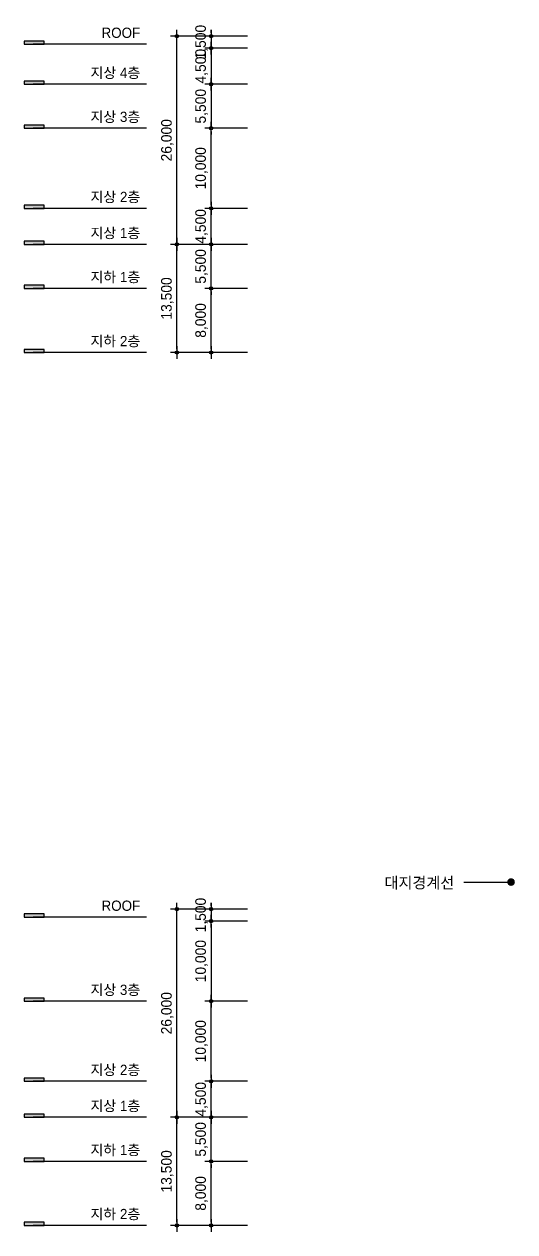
# Model space of a CAD drawing. Header units: millimetres. Extents: x -3116312 to -2472758, y -5198005 to -4982383.
# Drawn here: x -3116312 to -3055053, y -5176054 to -5025255 of the extents above; entities that cross this region are included whole.
import ezdxf
from ezdxf.enums import TextEntityAlignment as Align

# ---------------------------------------------------------------- set-up
doc = ezdxf.new("R2010")
doc.units = ezdxf.units.MM
for name, color, linetype in [('$ZCDB_AUDIT_GENERATED_600D14', 7, 'Continuous'), ('$ZCDB_AUDIT_GENERATED_600D15', 7, 'Continuous'), ('㈜SE&C DIM', 7, 'Continuous'), ('㈜SE&C TEXT 1', 3, 'Continuous'), ('㈜SE&C 심볼', 7, 'Continuous')]:
    doc.layers.add(name, color=color, linetype=linetype)
doc.styles.add('돋움', font='')
doc.styles.get('돋움').set_extended_font_data('돋움')
doc.dimstyles.new('DIM_400(외부치수)', dxfattribs={"dimscale": 1200, "dimtxt": 3.3, "dimasz": 1, "dimexe": 2, "dimexo": 2, "dimgap": 1, "dimtad": 1, "dimdec": 0, "dimdsep": 46, "dimlunit": 6, "dimtxsty": '돋움', "dimblk1": 'DIMDOT', "dimblk2": 'DIMDOT', "dimsah": 1, "dimcen": 2.5, "dimdle": 1.5, "dimclrd": 8, "dimclre": 8, "dimclrt": 3, "dimadec": 0, "dimazin": 0, "dimtfac": 1, "dimtdec": 0, "dimtix": 1, "dimtmove": 2, "dimatfit": 3, "dimldrblk": 'DIMDOT', "dimfxl": 1, "dimtvp": 1, "dimtolj": 1, "dimtzin": 0, "dimarcsym": 0})

# ---------------------------------------------------------------- blocks, each defined once
blk = doc.blocks.new('DIMDOT')
at = {"color": 0}
blk.add_line((-2, 0), (2, 0), dxfattribs=at)
for radius in [0.5, 0.25]:
    blk.add_circle((0, 0), radius, dxfattribs=at)
blk = doc.blocks.new('*D8')
at = {"layer": 'Defpoints', "color": 0}
for p in [(-3097242, -5135754), (-3087642, -5135754), (-3087642, -5161754)]:
    blk.add_point(p, dxfattribs=at)
at = {"layer": '㈜SE&C DIM', "color": 8, "lineweight": -2, "ltscale": 10}
for p, q in [((-3088442, -5135754), (-3098042, -5135754)), ((-3097242, -5161354), (-3097242, -5136154)), ((-3088442, -5161754), (-3098042, -5161754))]:
    blk.add_line(p, q, dxfattribs=at)
at = {"layer": '㈜SE&C DIM', "color": 8, "lineweight": -2, "xscale": 400, "yscale": 400, "zscale": 400}
for p, rotation in [((-3097242, -5135754), 90), ((-3097242, -5161754), 270)]:
    blk.add_blockref('DIMDOT', p, dxfattribs=dict(at, rotation=rotation))
at = {"layer": '㈜SE&C DIM', "color": 3, "insert": (-3098430, -5148754), "char_height": 1320, "attachment_point": 5, "rotation": 90, "style": '돋움'}
blk.add_mtext('\\A1;26,000', dxfattribs=at)
blk = doc.blocks.new('*D9')
at = {"layer": 'Defpoints', "color": 0}
for p in [(-3092975, -5157254), (-3087642, -5157254), (-3087642, -5161754)]:
    blk.add_point(p, dxfattribs=at)
at = {"layer": '㈜SE&C DIM', "color": 8, "lineweight": -2, "ltscale": 10}
for p, q in [((-3088442, -5157254), (-3093775, -5157254)), ((-3092975, -5156854), (-3092975, -5156454)), ((-3092975, -5161754), (-3092975, -5157254)), ((-3088442, -5161754), (-3093775, -5161754)), ((-3092975, -5162154), (-3092975, -5162554))]:
    blk.add_line(p, q, dxfattribs=at)
at = {"layer": '㈜SE&C DIM', "color": 8, "lineweight": -2, "xscale": 400, "yscale": 400, "zscale": 400}
for p, rotation in [((-3092975, -5157254), 270), ((-3092975, -5161754), 90)]:
    blk.add_blockref('DIMDOT', p, dxfattribs=dict(at, rotation=rotation))
at = {"layer": '㈜SE&C DIM', "color": 3, "insert": (-3094163, -5159504), "char_height": 1320, "attachment_point": 5, "rotation": 90, "style": '돋움'}
blk.add_mtext('\\A1;4,500', dxfattribs=at)
blk = doc.blocks.new('*D10')
at = {"layer": 'Defpoints', "color": 0}
for p in [(-3087642, -5137254), (-3092975, -5147254), (-3087642, -5147254)]:
    blk.add_point(p, dxfattribs=at)
at = {"layer": '㈜SE&C DIM', "color": 8, "lineweight": -2, "ltscale": 10}
for p, q in [((-3088442, -5137254), (-3093775, -5137254)), ((-3092975, -5137654), (-3092975, -5146854)), ((-3088442, -5147254), (-3093775, -5147254))]:
    blk.add_line(p, q, dxfattribs=at)
at = {"layer": '㈜SE&C DIM', "color": 8, "lineweight": -2, "xscale": 400, "yscale": 400, "zscale": 400}
for p, rotation in [((-3092975, -5137254), 90), ((-3092975, -5147254), 270)]:
    blk.add_blockref('DIMDOT', p, dxfattribs=dict(at, rotation=rotation))
at = {"layer": '㈜SE&C DIM', "color": 3, "insert": (-3094163, -5142254), "char_height": 1320, "attachment_point": 5, "rotation": 90, "style": '돋움'}
blk.add_mtext('\\A1;10,000', dxfattribs=at)
blk = doc.blocks.new('*D11')
at = {"layer": 'Defpoints', "color": 0}
for p in [(-3087642, -5135754), (-3092975, -5137254), (-3087642, -5137254)]:
    blk.add_point(p, dxfattribs=at)
at = {"layer": '㈜SE&C DIM', "color": 8, "lineweight": -2, "ltscale": 10}
for p, q in [((-3088442, -5135754), (-3093775, -5135754)), ((-3092975, -5135354), (-3092975, -5134954)), ((-3092975, -5135754), (-3092975, -5137254)), ((-3088442, -5137254), (-3093775, -5137254)), ((-3092975, -5137654), (-3092975, -5138054))]:
    blk.add_line(p, q, dxfattribs=at)
at = {"layer": '㈜SE&C DIM', "color": 8, "lineweight": -2, "xscale": 400, "yscale": 400, "zscale": 400}
for p, rotation in [((-3092975, -5135754), 270), ((-3092975, -5137254), 90)]:
    blk.add_blockref('DIMDOT', p, dxfattribs=dict(at, rotation=rotation))
at = {"layer": '㈜SE&C DIM', "color": 3, "insert": (-3094163, -5136504), "char_height": 1320, "attachment_point": 5, "rotation": 90, "style": '돋움'}
blk.add_mtext('\\A1;1,500', dxfattribs=at)
blk = doc.blocks.new('*D12')
at = {"layer": 'Defpoints', "color": 0}
for p in [(-3092975, -5161754), (-3087642, -5161754), (-3087642, -5167254)]:
    blk.add_point(p, dxfattribs=at)
at = {"layer": '㈜SE&C DIM', "color": 8, "lineweight": -2, "ltscale": 10}
for p, q in [((-3088442, -5161754), (-3093775, -5161754)), ((-3092975, -5161354), (-3092975, -5160954)), ((-3092975, -5167254), (-3092975, -5161754)), ((-3088442, -5167254), (-3093775, -5167254)), ((-3092975, -5167654), (-3092975, -5168054))]:
    blk.add_line(p, q, dxfattribs=at)
at = {"layer": '㈜SE&C DIM', "color": 8, "lineweight": -2, "xscale": 400, "yscale": 400, "zscale": 400}
for p, rotation in [((-3092975, -5161754), 270), ((-3092975, -5167254), 90)]:
    blk.add_blockref('DIMDOT', p, dxfattribs=dict(at, rotation=rotation))
at = {"layer": '㈜SE&C DIM', "color": 3, "insert": (-3094163, -5164504), "char_height": 1320, "attachment_point": 5, "rotation": 90, "style": '돋움'}
blk.add_mtext('\\A1;5,500', dxfattribs=at)
blk = doc.blocks.new('*D13')
at = {"layer": 'Defpoints', "color": 0}
for p in [(-3097242, -5161754), (-3087642, -5161754), (-3087642, -5175254)]:
    blk.add_point(p, dxfattribs=at)
at = {"layer": '㈜SE&C DIM', "color": 8, "lineweight": -2, "ltscale": 10}
for p, q in [((-3088442, -5161754), (-3098042, -5161754)), ((-3097242, -5174854), (-3097242, -5162154)), ((-3088442, -5175254), (-3098042, -5175254))]:
    blk.add_line(p, q, dxfattribs=at)
at = {"layer": '㈜SE&C DIM', "color": 8, "lineweight": -2, "xscale": 400, "yscale": 400, "zscale": 400}
for p, rotation in [((-3097242, -5161754), 90), ((-3097242, -5175254), 270)]:
    blk.add_blockref('DIMDOT', p, dxfattribs=dict(at, rotation=rotation))
at = {"layer": '㈜SE&C DIM', "color": 3, "insert": (-3098430, -5168504), "char_height": 1320, "attachment_point": 5, "rotation": 90, "style": '돋움'}
blk.add_mtext('\\A1;13,500', dxfattribs=at)
blk = doc.blocks.new('*D14')
at = {"layer": 'Defpoints', "color": 0}
for p in [(-3092975, -5147254), (-3087642, -5147254), (-3087642, -5157254)]:
    blk.add_point(p, dxfattribs=at)
at = {"layer": '㈜SE&C DIM', "color": 8, "lineweight": -2, "ltscale": 10}
for p, q in [((-3088442, -5147254), (-3093775, -5147254)), ((-3092975, -5156854), (-3092975, -5147654)), ((-3088442, -5157254), (-3093775, -5157254))]:
    blk.add_line(p, q, dxfattribs=at)
at = {"layer": '㈜SE&C DIM', "color": 8, "lineweight": -2, "xscale": 400, "yscale": 400, "zscale": 400}
for p, rotation in [((-3092975, -5147254), 90), ((-3092975, -5157254), 270)]:
    blk.add_blockref('DIMDOT', p, dxfattribs=dict(at, rotation=rotation))
at = {"layer": '㈜SE&C DIM', "color": 3, "insert": (-3094163, -5152254), "char_height": 1320, "attachment_point": 5, "rotation": 90, "style": '돋움'}
blk.add_mtext('\\A1;10,000', dxfattribs=at)
blk = doc.blocks.new('*D15')
at = {"layer": 'Defpoints', "color": 0}
for p in [(-3092975, -5167254), (-3087642, -5167254), (-3087642, -5175254)]:
    blk.add_point(p, dxfattribs=at)
at = {"layer": '㈜SE&C DIM', "color": 8, "lineweight": -2, "ltscale": 10}
for p, q in [((-3088442, -5167254), (-3093775, -5167254)), ((-3092975, -5174854), (-3092975, -5167654)), ((-3088442, -5175254), (-3093775, -5175254))]:
    blk.add_line(p, q, dxfattribs=at)
at = {"layer": '㈜SE&C DIM', "color": 8, "lineweight": -2, "xscale": 400, "yscale": 400, "zscale": 400}
for p, rotation in [((-3092975, -5167254), 90), ((-3092975, -5175254), 270)]:
    blk.add_blockref('DIMDOT', p, dxfattribs=dict(at, rotation=rotation))
at = {"layer": '㈜SE&C DIM', "color": 3, "insert": (-3094163, -5171254), "char_height": 1320, "attachment_point": 5, "rotation": 90, "style": '돋움'}
blk.add_mtext('\\A1;8,000', dxfattribs=at)
blk = doc.blocks.new('*D56')
at = {"layer": 'Defpoints', "color": 0}
for p in [(-3097242, -5026754), (-3087642, -5026754), (-3087642, -5052754)]:
    blk.add_point(p, dxfattribs=at)
at = {"layer": '㈜SE&C DIM', "color": 8, "lineweight": -2, "ltscale": 10}
for p, q in [((-3088442, -5026754), (-3098042, -5026754)), ((-3097242, -5052354), (-3097242, -5027154)), ((-3088442, -5052754), (-3098042, -5052754))]:
    blk.add_line(p, q, dxfattribs=at)
at = {"layer": '㈜SE&C DIM', "color": 8, "lineweight": -2, "xscale": 400, "yscale": 400, "zscale": 400}
for p, rotation in [((-3097242, -5026754), 90), ((-3097242, -5052754), 270)]:
    blk.add_blockref('DIMDOT', p, dxfattribs=dict(at, rotation=rotation))
at = {"layer": '㈜SE&C DIM', "color": 3, "insert": (-3098430, -5039754), "char_height": 1320, "attachment_point": 5, "rotation": 90, "style": '돋움'}
blk.add_mtext('\\A1;26,000', dxfattribs=at)
blk = doc.blocks.new('*D57')
at = {"layer": 'Defpoints', "color": 0}
for p in [(-3092975, -5048254), (-3087642, -5048254), (-3087642, -5052754)]:
    blk.add_point(p, dxfattribs=at)
at = {"layer": '㈜SE&C DIM', "color": 8, "lineweight": -2, "ltscale": 10}
for p, q in [((-3088442, -5048254), (-3093775, -5048254)), ((-3092975, -5047854), (-3092975, -5047454)), ((-3092975, -5052754), (-3092975, -5048254)), ((-3088442, -5052754), (-3093775, -5052754)), ((-3092975, -5053154), (-3092975, -5053554))]:
    blk.add_line(p, q, dxfattribs=at)
at = {"layer": '㈜SE&C DIM', "color": 8, "lineweight": -2, "xscale": 400, "yscale": 400, "zscale": 400}
for p, rotation in [((-3092975, -5048254), 270), ((-3092975, -5052754), 90)]:
    blk.add_blockref('DIMDOT', p, dxfattribs=dict(at, rotation=rotation))
at = {"layer": '㈜SE&C DIM', "color": 3, "insert": (-3094163, -5050504), "char_height": 1320, "attachment_point": 5, "rotation": 90, "style": '돋움'}
blk.add_mtext('\\A1;4,500', dxfattribs=at)
blk = doc.blocks.new('*D58')
at = {"layer": 'Defpoints', "color": 0}
for p in [(-3087642, -5032754), (-3092975, -5038254), (-3087642, -5038254)]:
    blk.add_point(p, dxfattribs=at)
at = {"layer": '㈜SE&C DIM', "color": 8, "lineweight": -2, "ltscale": 10}
for p, q in [((-3092975, -5032354), (-3092975, -5031954)), ((-3088442, -5032754), (-3093775, -5032754)), ((-3092975, -5032754), (-3092975, -5038254)), ((-3088442, -5038254), (-3093775, -5038254)), ((-3092975, -5038654), (-3092975, -5039054))]:
    blk.add_line(p, q, dxfattribs=at)
at = {"layer": '㈜SE&C DIM', "color": 8, "lineweight": -2, "xscale": 400, "yscale": 400, "zscale": 400}
for p, rotation in [((-3092975, -5032754), 270), ((-3092975, -5038254), 90)]:
    blk.add_blockref('DIMDOT', p, dxfattribs=dict(at, rotation=rotation))
at = {"layer": '㈜SE&C DIM', "color": 3, "insert": (-3094163, -5035504), "char_height": 1320, "attachment_point": 5, "rotation": 90, "style": '돋움'}
blk.add_mtext('\\A1;5,500', dxfattribs=at)
blk = doc.blocks.new('*D59')
at = {"layer": 'Defpoints', "color": 0}
for p in [(-3087642, -5026754), (-3092975, -5028254), (-3087642, -5028254)]:
    blk.add_point(p, dxfattribs=at)
at = {"layer": '㈜SE&C DIM', "color": 8, "lineweight": -2, "ltscale": 10}
for p, q in [((-3092975, -5026354), (-3092975, -5025954)), ((-3088442, -5026754), (-3093775, -5026754)), ((-3092975, -5026754), (-3092975, -5028254)), ((-3088442, -5028254), (-3093775, -5028254)), ((-3092975, -5028654), (-3092975, -5029054))]:
    blk.add_line(p, q, dxfattribs=at)
at = {"layer": '㈜SE&C DIM', "color": 8, "lineweight": -2, "xscale": 400, "yscale": 400, "zscale": 400}
for p, rotation in [((-3092975, -5026754), 270), ((-3092975, -5028254), 90)]:
    blk.add_blockref('DIMDOT', p, dxfattribs=dict(at, rotation=rotation))
at = {"layer": '㈜SE&C DIM', "color": 3, "insert": (-3094163, -5027504), "char_height": 1320, "attachment_point": 5, "rotation": 90, "style": '돋움'}
blk.add_mtext('\\A1;1,500', dxfattribs=at)
blk = doc.blocks.new('*D60')
at = {"layer": 'Defpoints', "color": 0}
for p in [(-3092975, -5052754), (-3087642, -5052754), (-3087642, -5058254)]:
    blk.add_point(p, dxfattribs=at)
at = {"layer": '㈜SE&C DIM', "color": 8, "lineweight": -2, "ltscale": 10}
for p, q in [((-3088442, -5052754), (-3093775, -5052754)), ((-3092975, -5052354), (-3092975, -5051954)), ((-3092975, -5058254), (-3092975, -5052754)), ((-3088442, -5058254), (-3093775, -5058254)), ((-3092975, -5058654), (-3092975, -5059054))]:
    blk.add_line(p, q, dxfattribs=at)
at = {"layer": '㈜SE&C DIM', "color": 8, "lineweight": -2, "xscale": 400, "yscale": 400, "zscale": 400}
for p, rotation in [((-3092975, -5052754), 270), ((-3092975, -5058254), 90)]:
    blk.add_blockref('DIMDOT', p, dxfattribs=dict(at, rotation=rotation))
at = {"layer": '㈜SE&C DIM', "color": 3, "insert": (-3094163, -5055504), "char_height": 1320, "attachment_point": 5, "rotation": 90, "style": '돋움'}
blk.add_mtext('\\A1;5,500', dxfattribs=at)
blk = doc.blocks.new('*D61')
at = {"layer": 'Defpoints', "color": 0}
for p in [(-3097242, -5052754), (-3087642, -5052754), (-3087642, -5066254)]:
    blk.add_point(p, dxfattribs=at)
at = {"layer": '㈜SE&C DIM', "color": 8, "lineweight": -2, "ltscale": 10}
for p, q in [((-3088442, -5052754), (-3098042, -5052754)), ((-3097242, -5065854), (-3097242, -5053154)), ((-3088442, -5066254), (-3098042, -5066254))]:
    blk.add_line(p, q, dxfattribs=at)
at = {"layer": '㈜SE&C DIM', "color": 8, "lineweight": -2, "xscale": 400, "yscale": 400, "zscale": 400}
for p, rotation in [((-3097242, -5052754), 90), ((-3097242, -5066254), 270)]:
    blk.add_blockref('DIMDOT', p, dxfattribs=dict(at, rotation=rotation))
at = {"layer": '㈜SE&C DIM', "color": 3, "insert": (-3098430, -5059504), "char_height": 1320, "attachment_point": 5, "rotation": 90, "style": '돋움'}
blk.add_mtext('\\A1;13,500', dxfattribs=at)
blk = doc.blocks.new('*D62')
at = {"layer": 'Defpoints', "color": 0}
for p in [(-3092975, -5038254), (-3087642, -5038254), (-3087642, -5048254)]:
    blk.add_point(p, dxfattribs=at)
at = {"layer": '㈜SE&C DIM', "color": 8, "lineweight": -2, "ltscale": 10}
for p, q in [((-3088442, -5038254), (-3093775, -5038254)), ((-3092975, -5047854), (-3092975, -5038654)), ((-3088442, -5048254), (-3093775, -5048254))]:
    blk.add_line(p, q, dxfattribs=at)
at = {"layer": '㈜SE&C DIM', "color": 8, "lineweight": -2, "xscale": 400, "yscale": 400, "zscale": 400}
for p, rotation in [((-3092975, -5038254), 90), ((-3092975, -5048254), 270)]:
    blk.add_blockref('DIMDOT', p, dxfattribs=dict(at, rotation=rotation))
at = {"layer": '㈜SE&C DIM', "color": 3, "insert": (-3094163, -5043254), "char_height": 1320, "attachment_point": 5, "rotation": 90, "style": '돋움'}
blk.add_mtext('\\A1;10,000', dxfattribs=at)
blk = doc.blocks.new('*D63')
at = {"layer": 'Defpoints', "color": 0}
for p in [(-3092975, -5058254), (-3087642, -5058254), (-3087642, -5066254)]:
    blk.add_point(p, dxfattribs=at)
at = {"layer": '㈜SE&C DIM', "color": 8, "lineweight": -2, "ltscale": 10}
for p, q in [((-3088442, -5058254), (-3093775, -5058254)), ((-3092975, -5065854), (-3092975, -5058654)), ((-3088442, -5066254), (-3093775, -5066254))]:
    blk.add_line(p, q, dxfattribs=at)
at = {"layer": '㈜SE&C DIM', "color": 8, "lineweight": -2, "xscale": 400, "yscale": 400, "zscale": 400}
for p, rotation in [((-3092975, -5058254), 90), ((-3092975, -5066254), 270)]:
    blk.add_blockref('DIMDOT', p, dxfattribs=dict(at, rotation=rotation))
at = {"layer": '㈜SE&C DIM', "color": 3, "insert": (-3094163, -5062254), "char_height": 1320, "attachment_point": 5, "rotation": 90, "style": '돋움'}
blk.add_mtext('\\A1;8,000', dxfattribs=at)
blk = doc.blocks.new('*D72')
at = {"layer": 'Defpoints', "color": 0}
for p in [(-3087642, -5028254), (-3092975, -5032754), (-3087642, -5032754)]:
    blk.add_point(p, dxfattribs=at)
at = {"layer": '㈜SE&C DIM', "color": 8, "lineweight": -2, "ltscale": 10}
for p, q in [((-3092975, -5027854), (-3092975, -5027454)), ((-3088442, -5028254), (-3093775, -5028254)), ((-3092975, -5028254), (-3092975, -5032754)), ((-3088442, -5032754), (-3093775, -5032754)), ((-3092975, -5033154), (-3092975, -5033554))]:
    blk.add_line(p, q, dxfattribs=at)
at = {"layer": '㈜SE&C DIM', "color": 8, "lineweight": -2, "xscale": 400, "yscale": 400, "zscale": 400}
for p, rotation in [((-3092975, -5028254), 270), ((-3092975, -5032754), 90)]:
    blk.add_blockref('DIMDOT', p, dxfattribs=dict(at, rotation=rotation))
at = {"layer": '㈜SE&C DIM', "color": 3, "insert": (-3094163, -5030504), "char_height": 1320, "attachment_point": 5, "rotation": 90, "style": '돋움'}
blk.add_mtext('\\A1;4,500', dxfattribs=at)

msp = doc.modelspace()

# ---------------------------------------------------------------- hatches: boundary and pattern name
at = {"layer": '㈜SE&C 심볼'}
h = msp.add_hatch(color=166, dxfattribs=at)
h.dxf.hatch_style = 1
h.paths.add_polyline_path([(-3116311.66, -5027365.05), (-3116311.66, -5027754.36), (-3113815.45, -5027754.36), (-3113815.45, -5027365.05)])
h = msp.add_hatch(color=166, dxfattribs=at)
h.dxf.hatch_style = 1
h.paths.add_polyline_path([(-3116311.66, -5032365.05), (-3116311.66, -5032754.36), (-3113815.45, -5032754.36), (-3113815.45, -5032365.05)])
h = msp.add_hatch(color=166, dxfattribs=at)
h.dxf.hatch_style = 1
h.paths.add_polyline_path([(-3116311.66, -5037865.05), (-3116311.66, -5038254.36), (-3113815.45, -5038254.36), (-3113815.45, -5037865.05)])
h = msp.add_hatch(color=166, dxfattribs=at)
h.dxf.hatch_style = 1
h.paths.add_polyline_path([(-3116311.66, -5047865.05), (-3116311.66, -5048254.36), (-3113815.45, -5048254.36), (-3113815.45, -5047865.05)])
h = msp.add_hatch(color=166, dxfattribs=at)
h.dxf.hatch_style = 1
h.paths.add_polyline_path([(-3116311.66, -5052365.05), (-3116311.66, -5052754.36), (-3113815.45, -5052754.36), (-3113815.45, -5052365.05)])
h = msp.add_hatch(color=166, dxfattribs=at)
h.dxf.hatch_style = 1
h.paths.add_polyline_path([(-3116311.66, -5057865.05), (-3116311.66, -5058254.36), (-3113815.45, -5058254.36), (-3113815.45, -5057865.05)])
h = msp.add_hatch(color=166, dxfattribs=at)
h.dxf.hatch_style = 1
h.paths.add_polyline_path([(-3116311.66, -5065865.05), (-3116311.66, -5066254.36), (-3113815.45, -5066254.36), (-3113815.45, -5065865.05)])
h = msp.add_hatch(color=166, dxfattribs=at)
h.dxf.hatch_style = 1
h.paths.add_polyline_path([(-3116311.66, -5136365.05), (-3116311.66, -5136754.36), (-3113815.45, -5136754.36), (-3113815.45, -5136365.05)])
h = msp.add_hatch(color=166, dxfattribs=at)
h.dxf.hatch_style = 1
h.paths.add_polyline_path([(-3116311.66, -5146865.05), (-3116311.66, -5147254.36), (-3113815.45, -5147254.36), (-3113815.45, -5146865.05)])
h = msp.add_hatch(color=166, dxfattribs=at)
h.dxf.hatch_style = 1
h.paths.add_polyline_path([(-3116311.66, -5156865.05), (-3116311.66, -5157254.36), (-3113815.45, -5157254.36), (-3113815.45, -5156865.05)])
h = msp.add_hatch(color=166, dxfattribs=at)
h.dxf.hatch_style = 1
h.paths.add_polyline_path([(-3116311.66, -5161365.05), (-3116311.66, -5161754.36), (-3113815.45, -5161754.36), (-3113815.45, -5161365.05)])
h = msp.add_hatch(color=166, dxfattribs=at)
h.dxf.hatch_style = 1
h.paths.add_polyline_path([(-3116311.66, -5166865.05), (-3116311.66, -5167254.36), (-3113815.45, -5167254.36), (-3113815.45, -5166865.05)])
h = msp.add_hatch(color=166, dxfattribs=at)
h.dxf.hatch_style = 1
h.paths.add_polyline_path([(-3116311.66, -5174865.05), (-3116311.66, -5175254.36), (-3113815.45, -5175254.36), (-3113815.45, -5174865.05)])

# ---------------------------------------------------------------- linework, layer by layer
at = {"layer": '$ZCDB_AUDIT_GENERATED_600D15', "color": 1, "elevation": 11249.76}
msp.add_lwpolyline([(-3061432.22, -5132376.94), (-3055527.38, -5132376.94)], dxfattribs=at)
at = {"layer": '$ZCDB_AUDIT_GENERATED_600D15', "color": 1, "const_width": 474.41, "elevation": 11249.76}
msp.add_lwpolyline([(-3055527.38, -5132139.73, 1), (-3055527.38, -5132614.15, 1)], format="xyb", close=True, dxfattribs=at)
at = {"layer": '㈜SE&C 심볼', "color": 166}
for p, q in [((-3101034.96, -5027754.36, 224223.91), (-3115190.77, -5027754.36, 224223.91)), ((-3101034.96, -5032754.36, 224223.91), (-3115190.77, -5032754.36, 224223.91)), ((-3101034.96, -5038254.36, 224223.91), (-3115190.77, -5038254.36, 224223.91)), ((-3101034.96, -5048254.36, 224223.91), (-3115190.77, -5048254.36, 224223.91)), ((-3101034.96, -5052754.36, 224223.91), (-3115190.77, -5052754.36, 224223.91)), ((-3101034.96, -5058254.36, 224223.91), (-3115190.77, -5058254.36, 224223.91)), ((-3101034.96, -5066254.36, 224223.91), (-3115190.77, -5066254.36, 224223.91)), ((-3101034.96, -5136754.36, 224223.91), (-3115190.77, -5136754.36, 224223.91)), ((-3101034.96, -5147254.36, 224223.91), (-3115190.77, -5147254.36, 224223.91)), ((-3101034.96, -5157254.36, 224223.91), (-3115190.77, -5157254.36, 224223.91)), ((-3101034.96, -5161754.36, 224223.91), (-3115190.77, -5161754.36, 224223.91)), ((-3101034.96, -5167254.36, 224223.91), (-3115190.77, -5167254.36, 224223.91)), ((-3101034.96, -5175254.36, 224223.91), (-3115190.77, -5175254.36, 224223.91))]:
    msp.add_line(p, q, dxfattribs=at)
at = {"layer": '㈜SE&C 심볼', "color": 166, "elevation": 224223.91}
for points in [[(-3113815.45, -5027754.36), (-3113815.45, -5027365.05), (-3116311.66, -5027365.05), (-3116311.66, -5027754.36)], [(-3113815.45, -5032754.36), (-3113815.45, -5032365.05), (-3116311.66, -5032365.05), (-3116311.66, -5032754.36)], [(-3113815.45, -5038254.36), (-3113815.45, -5037865.05), (-3116311.66, -5037865.05), (-3116311.66, -5038254.36)], [(-3113815.45, -5048254.36), (-3113815.45, -5047865.05), (-3116311.66, -5047865.05), (-3116311.66, -5048254.36)], [(-3113815.45, -5052754.36), (-3113815.45, -5052365.05), (-3116311.66, -5052365.05), (-3116311.66, -5052754.36)], [(-3113815.45, -5058254.36), (-3113815.45, -5057865.05), (-3116311.66, -5057865.05), (-3116311.66, -5058254.36)], [(-3113815.45, -5066254.36), (-3113815.45, -5065865.05), (-3116311.66, -5065865.05), (-3116311.66, -5066254.36)], [(-3113815.45, -5136754.36), (-3113815.45, -5136365.05), (-3116311.66, -5136365.05), (-3116311.66, -5136754.36)], [(-3113815.45, -5147254.36), (-3113815.45, -5146865.05), (-3116311.66, -5146865.05), (-3116311.66, -5147254.36)], [(-3113815.45, -5157254.36), (-3113815.45, -5156865.05), (-3116311.66, -5156865.05), (-3116311.66, -5157254.36)], [(-3113815.45, -5161754.36), (-3113815.45, -5161365.05), (-3116311.66, -5161365.05), (-3116311.66, -5161754.36)], [(-3113815.45, -5167254.36), (-3113815.45, -5166865.05), (-3116311.66, -5166865.05), (-3116311.66, -5167254.36)], [(-3113815.45, -5175254.36), (-3113815.45, -5174865.05), (-3116311.66, -5174865.05), (-3116311.66, -5175254.36)]]:
    msp.add_lwpolyline(points, close=True, dxfattribs=at)

# ---------------------------------------------------------------- texts
at = {"layer": '$ZCDB_AUDIT_GENERATED_600D14', "style": '돋움'}
msp.add_text('대지경계선', height=1388.889, dxfattribs=at).set_placement((-3071325.16, -5132467.17, 11249.76), align=Align.MIDDLE_LEFT)
at = {"layer": '㈜SE&C TEXT 1', "style": '돋움'}
for s, p in [('ROOF', (-3101818.68, -5026970.64, 224223.91)), ('지상 4층', (-3101818.68, -5031970.64, 224223.91)), ('지상 3층', (-3101818.68, -5037470.64, 224223.91)), ('지상 2층', (-3101818.68, -5047470.64, 224223.91)), ('지상 1층', (-3101818.68, -5051970.64, 224223.91)), ('지하 1층', (-3101818.68, -5057470.64, 224223.91)), ('지하 2층', (-3101818.68, -5065470.64, 224223.91)), ('ROOF', (-3101818.68, -5135970.64, 224223.91)), ('지상 3층', (-3101818.68, -5146470.64, 224223.91)), ('지상 2층', (-3101818.68, -5156470.64, 224223.91)), ('지상 1층', (-3101818.68, -5160970.64, 224223.91)), ('지하 1층', (-3101818.68, -5166470.64, 224223.91)), ('지하 2층', (-3101818.68, -5174470.64, 224223.91))]:
    msp.add_text(s, height=1280, dxfattribs=at).set_placement(p, align=Align.RIGHT)

# ---------------------------------------------------------------- dimensions: what is measured, and where the dimension line sits
at = {"layer": '㈜SE&C DIM', "ltscale": 10}
for base, p1, p2, angle, picture, middle in [((-3097242, -5026754.36, 11249.76), (-3087642, -5052754.36, 75348.78), (-3087642, -5026754.36, 11249.76), 270, '*D56', (-3098430.06, -5039754.36, 11249.76)), ((-3092975.34, -5028254.36, 11249.76), (-3087642, -5026754.36, 11249.76), (-3087642, -5028254.36, 11249.76), 90, '*D59', (-3094163.39, -5027504.36, 11249.76)), ((-3092975.34, -5032754.36, 11249.76), (-3087642, -5028254.36, 11249.76), (-3087642, -5032754.36, 11249.76), 90, '*D72', (-3094163.39, -5030504.36, 11249.76)), ((-3092975.34, -5038254.36, 11249.76), (-3087642, -5032754.36, 11249.76), (-3087642, -5038254.36, 11249.76), 90, '*D58', (-3094163.39, -5035504.36, 11249.76)), ((-3092975.34, -5038254.36, 11249.76), (-3087642, -5048254.36, 11249.76), (-3087642, -5038254.36, 11249.76), 270, '*D62', (-3094163.39, -5043254.36, 11249.76)), ((-3092975.34, -5048254.36, 11249.76), (-3087642, -5052754.36, 11249.76), (-3087642, -5048254.36, 11249.76), 270, '*D57', (-3094163.39, -5050504.36, 11249.76)), ((-3097242, -5052754.36, 11249.76), (-3087642, -5066254.36, 21111.15), (-3087642, -5052754.36, 11249.76), 270, '*D61', (-3098430.06, -5059504.36, 11249.76)), ((-3092975.34, -5052754.36, 11249.76), (-3087642, -5058254.36, 11249.76), (-3087642, -5052754.36, 11249.76), 270, '*D60', (-3094163.39, -5055504.36, 11249.76)), ((-3092975.34, -5058254.36, 11249.76), (-3087642, -5066254.36, 11249.76), (-3087642, -5058254.36, 11249.76), 270, '*D63', (-3094163.39, -5062254.36, 11249.76)), ((-3092975.34, -5137254.36, 11249.76), (-3087642, -5135754.36, 11249.76), (-3087642, -5137254.36, 11249.76), 90, '*D11', (-3094163.39, -5136504.36, 11249.76)), ((-3097242, -5135754.36, 11249.76), (-3087642, -5161754.36, 75348.78), (-3087642, -5135754.36, 11249.76), 270, '*D8', (-3098430.06, -5148754.36, 11249.76)), ((-3092975.34, -5147254.36, 11249.76), (-3087642, -5137254.36, 11249.76), (-3087642, -5147254.36, 11249.76), 90, '*D10', (-3094163.39, -5142254.36, 11249.76)), ((-3092975.34, -5147254.36, 11249.76), (-3087642, -5157254.36, 11249.76), (-3087642, -5147254.36, 11249.76), 270, '*D14', (-3094163.39, -5152254.36, 11249.76)), ((-3092975.34, -5157254.36, 11249.76), (-3087642, -5161754.36, 11249.76), (-3087642, -5157254.36, 11249.76), 270, '*D9', (-3094163.39, -5159504.36, 11249.76)), ((-3097242, -5161754.36, 11249.76), (-3087642, -5175254.36, 21111.15), (-3087642, -5161754.36, 11249.76), 270, '*D13', (-3098430.06, -5168504.36, 11249.76)), ((-3092975.34, -5161754.36, 11249.76), (-3087642, -5167254.36, 11249.76), (-3087642, -5161754.36, 11249.76), 270, '*D12', (-3094163.39, -5164504.36, 11249.76)), ((-3092975.34, -5167254.36, 11249.76), (-3087642, -5175254.36, 11249.76), (-3087642, -5167254.36, 11249.76), 270, '*D15', (-3094163.39, -5171254.36, 11249.76))]:
    dim = msp.add_linear_dim(base=base, p1=p1, p2=p2, angle=angle, dimstyle='DIM_400(외부치수)', override={"dimscale": 80, "dimtxt": 16.5, "dimasz": 5, "dimexe": 10, "dimexo": 10, "dimgap": 5, "dimtxsty": '돋움', "dimblk1": 'DIMDOT', "dimblk2": 'DIMDOT', "dimdle": 7.5}, dxfattribs=at)
    dim.commit()
    dim.dimension.update_dxf_attribs({"geometry": picture, "text_midpoint": middle})

doc.saveas('drawing.dxf')
